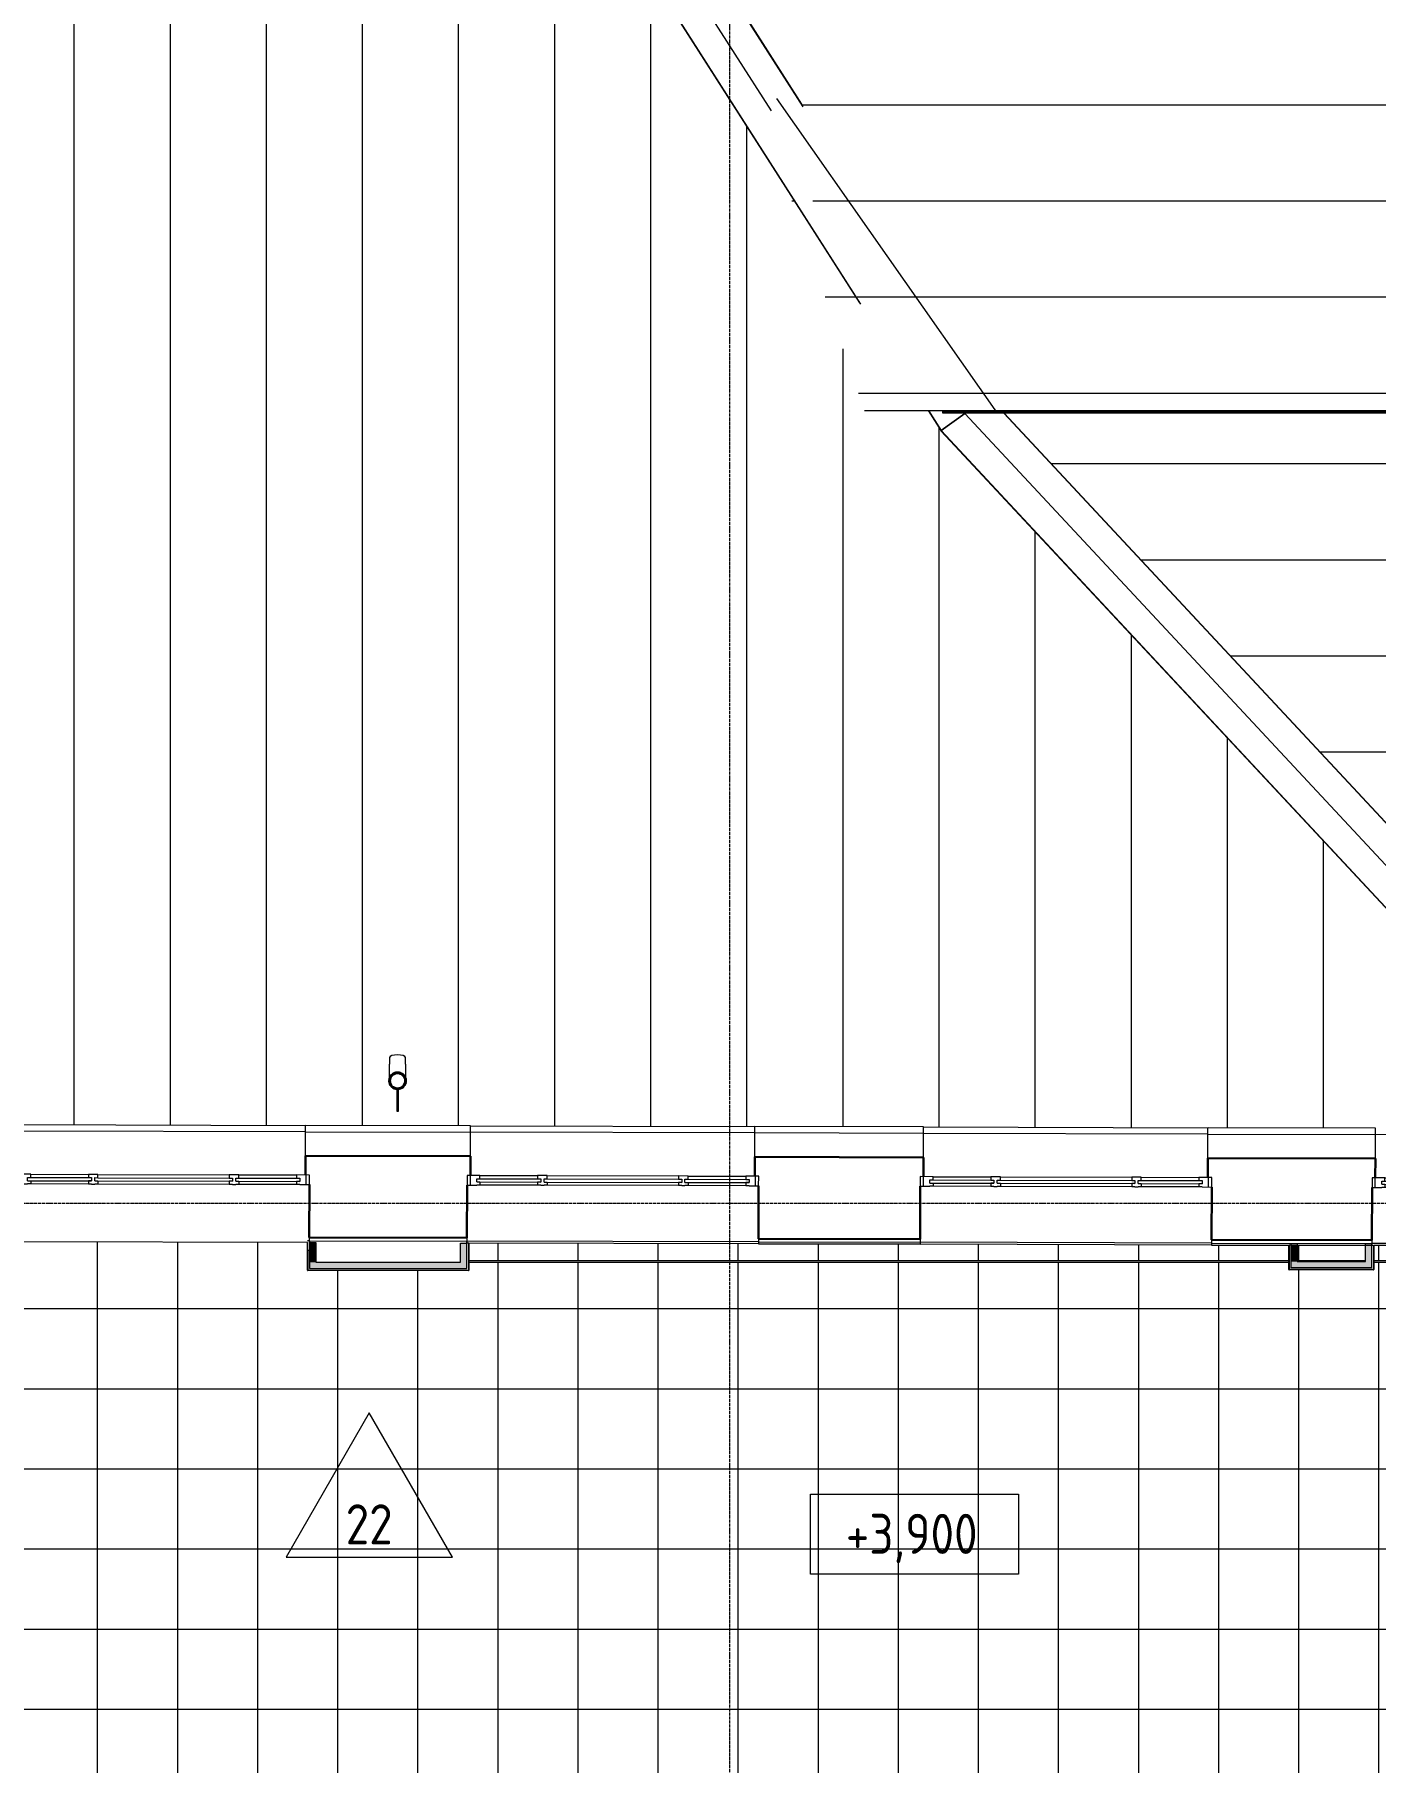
# Model space of a CAD drawing. Header units: millimetres. Extents: x -10915 to 60194, y -32941 to 46712.
# Drawn here: x 13709 to 22080, y 9453 to 20238 of the extents above; entities that cross this region are included whole.
import ezdxf

# ---------------------------------------------------------------- set-up
doc = ezdxf.new("R2010")
doc.units = ezdxf.units.MM
doc.linetypes.add('ADSK_Линия сетки', pattern=[25, 20, -2.5, 0, -2.5])
for name, color, linetype, lineweight in [('_ Окна', 7, 'Continuous', 9), ('Аннотация', 7, 'Continuous', 9), ('Каркас', 7, 'Continuous', 18), ('Крыша', 7, 'Continuous', 9), ('Крыша штриховка', 7, 'Continuous', 9), ('Марки', 7, 'Continuous', 20), ('Обобщенные модели', 7, 'Continuous', 18), ('Ограждение', 7, 'Continuous', 9), ('Окна', 7, 'Continuous', 9), ('Оси', 7, 'Continuous', 9), ('Отметки', 7, 'Continuous', 9), ('Перекрытие', 7, 'Continuous', 18), ('Перекрытие штриховка', 7, 'Continuous', 18), ('Стены внутренние', 7, 'Continuous', 18), ('Стены наружные', 7, 'Continuous', 18), ('Стены несущие', 7, 'Continuous', 30), ('Стены отделка', 7, 'Continuous', 30), ('Стены штриховка', 7, 'Continuous', 9)]:
    doc.layers.add(name, color=color, linetype=linetype, lineweight=lineweight)
doc.layers.add('Линии', color=7, linetype='Continuous', lineweight=9, true_color=0x00a600)
doc.styles.add('GOST Common_1', font='GOST_Common.ttf', dxfattribs={"width": 0.9, "height": 250})
doc.styles.add('GOST Common_2', font='GOST_Common.ttf', dxfattribs={"width": 0.9, "height": 250})

# ---------------------------------------------------------------- blocks, each defined once
blk = doc.blocks.new('окно трехпол с фрамугой - 1800 и 1820х2300_h___нов_ ок15-2116660-План полов 2-го этажа')
at = {"layer": '_ Окна', "lineweight": 18}
for p, q in [((-830, 135), (-910, 135)), ((-910, 135), (-910, 75)), ((-850, 95), (-850, 115)), ((-850, 115), (-830, 115)), ((-830, 115), (-830, 135)), ((-410, 135), (-470, 135)), ((-470, 135), (-470, 115)), ((-470, 115), (-450, 115)), ((-450, 115), (-450, 95)), ((-430, 95), (-430, 115)), ((-430, 115), (-410, 115)), ((-410, 115), (-410, 135)), ((470, 135), (410, 135)), ((410, 135), (410, 115)), ((410, 115), (430, 115)), ((430, 115), (430, 95)), ((450, 95), (450, 115)), ((450, 115), (470, 115)), ((470, 115), (470, 135)), ((830, 135), (830, 115)), ((910, 135), (830, 135)), ((830, 115), (850, 115)), ((850, 115), (850, 95)), ((910, 75), (910, 135)), ((-910, 75), (-850, 75)), ((-850, 95), (-830, 95)), ((-830, 75), (-850, 75)), ((-830, 95), (-830, 75)), ((-470, 95), (-470, 75)), ((-450, 95), (-470, 95)), ((-450, 75), (-470, 75)), ((-450, 75), (-430, 75)), ((-430, 95), (-410, 95)), ((-410, 75), (-430, 75)), ((-410, 95), (-410, 75)), ((410, 95), (410, 75)), ((430, 95), (410, 95)), ((430, 75), (410, 75)), ((430, 75), (450, 75)), ((450, 95), (470, 95)), ((470, 75), (450, 75)), ((470, 95), (470, 75)), ((830, 95), (830, 75)), ((850, 95), (830, 95)), ((850, 75), (830, 75)), ((850, 75), (910, 75))]:
    blk.add_line(p, q, dxfattribs=at)
at = {"layer": '_ Окна'}
for p, q in [((-890, 75), (-890, 135)), ((-830, 115), (-470, 115)), ((-410, 115), (410, 115)), ((470, 115), (830, 115)), ((890, 75), (890, 135)), ((-850, 95), (-450, 95)), ((-430, 95), (430, 95)), ((450, 95), (850, 95))]:
    blk.add_line(p, q, dxfattribs=at)
at = {"layer": 'Окна'}
for p, q in [((-830, 135), (-470, 135)), ((-410, 135), (410, 135)), ((470, 135), (830, 135)), ((-470, 75), (-830, 75)), ((410, 75), (-410, 75)), ((830, 75), (470, 75))]:
    blk.add_line(p, q, dxfattribs=at)
blk = doc.blocks.new('окно трехпол с фрамугой - 1800 и 1820х2300_h___нов_ ок15-V44-План полов 2-го этажа')
at = {"layer": '_ Окна', "lineweight": 18}
for p, q in [((-830, 135), (-910, 135)), ((-910, 135), (-910, 75)), ((-850, 95), (-850, 115)), ((-850, 115), (-830, 115)), ((-830, 115), (-830, 135)), ((-410, 135), (-470, 135)), ((-470, 135), (-470, 115)), ((-470, 115), (-450, 115)), ((-450, 115), (-450, 95)), ((-430, 95), (-430, 115)), ((-430, 115), (-410, 115)), ((-410, 115), (-410, 135)), ((470, 135), (410, 135)), ((410, 135), (410, 115)), ((410, 115), (430, 115)), ((430, 115), (430, 95)), ((450, 95), (450, 115)), ((450, 115), (470, 115)), ((470, 115), (470, 135)), ((830, 135), (830, 115)), ((910, 135), (830, 135)), ((830, 115), (850, 115)), ((850, 115), (850, 95)), ((910, 75), (910, 135)), ((-910, 75), (-850, 75)), ((-850, 95), (-830, 95)), ((-830, 75), (-850, 75)), ((-830, 95), (-830, 75)), ((-470, 95), (-470, 75)), ((-450, 95), (-470, 95)), ((-450, 75), (-470, 75)), ((-450, 75), (-430, 75)), ((-430, 95), (-410, 95)), ((-410, 75), (-430, 75)), ((-410, 95), (-410, 75)), ((410, 95), (410, 75)), ((430, 95), (410, 95)), ((430, 75), (410, 75)), ((430, 75), (450, 75)), ((450, 95), (470, 95)), ((470, 75), (450, 75)), ((470, 95), (470, 75)), ((830, 95), (830, 75)), ((850, 95), (830, 95)), ((850, 75), (830, 75)), ((850, 75), (910, 75))]:
    blk.add_line(p, q, dxfattribs=at)
at = {"layer": '_ Окна'}
for p, q in [((-890, 75), (-890, 135)), ((-830, 115), (-470, 115)), ((-410, 115), (410, 115)), ((470, 115), (830, 115)), ((890, 75), (890, 135)), ((-850, 95), (-450, 95)), ((-430, 95), (430, 95)), ((450, 95), (850, 95))]:
    blk.add_line(p, q, dxfattribs=at)
at = {"layer": 'Окна'}
for p, q in [((-830, 135), (-470, 135)), ((-410, 135), (410, 135)), ((470, 135), (830, 135)), ((-470, 75), (-830, 75)), ((410, 75), (-410, 75)), ((830, 75), (470, 75))]:
    blk.add_line(p, q, dxfattribs=at)
blk = doc.blocks.new('окно трехпол с фрамугой - 1800 и 1820х2300_h___нов_ ок15-V45-План полов 2-го этажа')
at = {"layer": '_ Окна', "lineweight": 18}
for p, q in [((-830, 135), (-910, 135)), ((-910, 135), (-910, 75)), ((-850, 95), (-850, 115)), ((-850, 115), (-830, 115)), ((-830, 115), (-830, 135)), ((-410, 135), (-470, 135)), ((-470, 135), (-470, 115)), ((-470, 115), (-450, 115)), ((-450, 115), (-450, 95)), ((-430, 95), (-430, 115)), ((-430, 115), (-410, 115)), ((-410, 115), (-410, 135)), ((470, 135), (410, 135)), ((410, 135), (410, 115)), ((410, 115), (430, 115)), ((430, 115), (430, 95)), ((450, 95), (450, 115)), ((450, 115), (470, 115)), ((470, 115), (470, 135)), ((830, 135), (830, 115)), ((910, 135), (830, 135)), ((830, 115), (850, 115)), ((850, 115), (850, 95)), ((910, 75), (910, 135)), ((-910, 75), (-850, 75)), ((-850, 95), (-830, 95)), ((-830, 75), (-850, 75)), ((-830, 95), (-830, 75)), ((-470, 95), (-470, 75)), ((-450, 95), (-470, 95)), ((-450, 75), (-470, 75)), ((-450, 75), (-430, 75)), ((-430, 95), (-410, 95)), ((-410, 75), (-430, 75)), ((-410, 95), (-410, 75)), ((410, 95), (410, 75)), ((430, 95), (410, 95)), ((430, 75), (410, 75)), ((430, 75), (450, 75)), ((450, 95), (470, 95)), ((470, 75), (450, 75)), ((470, 95), (470, 75)), ((830, 95), (830, 75)), ((850, 95), (830, 95)), ((850, 75), (830, 75)), ((850, 75), (910, 75))]:
    blk.add_line(p, q, dxfattribs=at)
at = {"layer": '_ Окна'}
for p, q in [((-890, 75), (-890, 135)), ((-830, 115), (-470, 115)), ((-410, 115), (410, 115)), ((470, 115), (830, 115)), ((890, 75), (890, 135)), ((-850, 95), (-450, 95)), ((-430, 95), (430, 95)), ((450, 95), (850, 95))]:
    blk.add_line(p, q, dxfattribs=at)
at = {"layer": 'Окна'}
for p, q in [((-830, 135), (-470, 135)), ((-410, 135), (410, 135)), ((470, 135), (830, 135)), ((-470, 75), (-830, 75)), ((410, 75), (-410, 75)), ((830, 75), (470, 75))]:
    blk.add_line(p, q, dxfattribs=at)
blk = doc.blocks.new('Водосток - Тип 1 _карниз больше 490мм_-V59-План полов 2-го этажа')
at = {"layer": 'Обобщенные модели', "lineweight": 9}
h = blk.add_hatch(dxfattribs=at)
h.set_pattern_fill('FP_87', color=256, style=0, pattern_type=2)
h.set_pattern_definition([(45, (-15850, -13548.13), (-106.066, 106.066), [])])
h.paths.add_polyline_path([(125, 110), (141, 113), (150, 117), (160, 125), (170, 138), (174, 149), (175, 160), (173, 173), (168, 185), (160, 195), (150, 203), (138, 208), (125, 210), (112, 208), (100, 203), (90, 195), (82, 185), (77, 173), (75, 160), (77, 147), (82, 135), (90, 125), (103, 115), (112, 112), (124, 110)])
at = {"layer": 'Обобщенные модели'}
for p, q in [((75, 306), (75, 264)), ((175, 264), (175, 306)), ((120, 109), (120, 19)), ((130, 19), (130, 109)), ((130, 19), (120, 19)), ((120, 19), (120, -30)), ((130, -30), (130, 19)), ((120, -30), (130, -30))]:
    blk.add_line(p, q, dxfattribs=at)
at = {"layer": 'Обобщенные модели', "flags": 128}
for points in [[(75, 173), (75, 174), (75, 177), (75, 180), (75, 183), (75, 186), (75, 190), (75, 193), (75, 197), (75, 201), (75, 205), (75, 210), (75, 214), (75, 219), (75, 224), (75, 229), (75, 234), (75, 239), (75, 245), (75, 250), (75, 256), (75, 261), (75, 264)], [(175, 264), (175, 258), (175, 252), (175, 247), (175, 242), (175, 236), (175, 231), (175, 226), (175, 221), (175, 216), (175, 212), (175, 207), (175, 203), (175, 199), (175, 195), (175, 191), (175, 188), (175, 184), (175, 181), (175, 178), (175, 175), (175, 173)]]:
    blk.add_lwpolyline(points, dxfattribs=at)
at = {"layer": 'Обобщенные модели'}
for radius, start, end in [(52, 90, 270), (50, 167.1429, 168.9964), (50, 191.0036, 192.8571), (50, 139.417, 143.7992), (50, 216.2008, 220.583), (50, 113.3059, 115.7143), (50, 244.2857, 246.6941), (52, 270, 90), (50, 64.2857, 66.6941), (50, 293.3059, 295.7143), (50, 36.2008, 40.583), (50, 319.417, 323.7992), (50, 11.0036, 12.8571), (50, 347.1429, 348.9964)]:
    blk.add_arc((125, 160), radius, start, end, dxfattribs=at)
at = {"layer": 'Обобщенные модели', "lineweight": 40}
for start, end in [(90, 270), (270, 90)]:
    blk.add_arc((125, 160), 50, start, end, dxfattribs=at)
at = {"layer": 'Обобщенные модели'}
for start_param, end_param in [(4.712389, 6.283185), (3.141593, 4.712389)]:
    blk.add_ellipse((125, 306), major_axis=(-50, 0), ratio=0.309017, start_param=start_param, end_param=end_param, dxfattribs=at)
blk = doc.blocks.new('Ограждение - Ограждение-2968875-План полов 2-го этажа')
at = {"layer": 'Ограждение'}
for p, q in [((17554, 20941), (17707, 21039)), ((17707, 21039), (17708, 21040)), ((18508, 19786), (17707, 21039)), ((17708, 21040), (18498, 19803)), ((17402, 20844), (17554, 20941)), ((17554, 20941), (18307, 19763)), ((17401, 20844), (17402, 20844)), ((17401, 20844), (18859, 18563)), ((17402, 20844), (18866, 18555)), ((19288, 17892), (19368, 17766)), ((19290, 17892), (19369, 17767)), ((19368, 17766), (19422, 17804)), ((19369, 17766), (19516, 17872)), ((19516, 17872), (19369, 17767)), ((19503, 17892), (19508, 17884)), ((19514, 17874), (19516, 17872)), ((19516, 17872), (19519, 17874)), ((19516, 17872), (23651, 13437)), ((19531, 17884), (19540, 17892)), ((19752, 17884), (19745, 17892)), ((19747, 17892), (19754, 17884)), ((23926, 13408), (19761, 17874)), ((19763, 17874), (23928, 13407)), ((19369, 17767), (19368, 17766)), ((19368, 17765), (19369, 17766)), ((19368, 17765), (23430, 13409)), ((19369, 17766), (23721, 13098)), ((23430, 13408), (23720, 13098)), ((23810, 13175), (23728, 13098))]:
    blk.add_line(p, q, dxfattribs=at)
blk = doc.blocks.new('ADSK_Марка_ПерекрытиеПол - Экземпляр_Отделка пола-158379-План полов 2-го этажа')
at = {"layer": 'Марки', "color": 1, "true_color": 0xff0000}
for p, q in [((0, 9), (-5.2, 0)), ((5.2, 0), (0, 9)), ((-5.2, 0), (5.2, 0))]:
    blk.add_line(p, q, dxfattribs=at)
blk = doc.blocks.new('Высотные отметки - Рамка-12095-План полов 2-го этажа')
at = {"layer": 'Аннотация', "lineweight": 20}
for p, q in [((-6.5, 0), (-6.5, 5)), ((-6.5, 5), (6.5, 5)), ((6.5, 5), (6.5, 0)), ((6.5, 0), (-6.5, 0))]:
    blk.add_line(p, q, dxfattribs=at)

msp = doc.modelspace()

# ---------------------------------------------------------------- hatches: boundary and pattern name
at = {"layer": 'Крыша штриховка'}
h = msp.add_hatch(dxfattribs=at)
h.set_pattern_fill('FP_7', color=256, style=0, pattern_type=2)
h.set_pattern_definition([(0, (2436.5, 0), (0, 600), [])])
h.paths.add_polyline_path([(23402.282, 17891.572), (24262.443, 17891.572), (24262.443, 43658.805), (17410, 43658.805), (17410, 20941.318), (17553.954, 20941.318), (17708.215, 21038.832), (18497.902, 19803.318), (18507.59, 19785.508), (18306.987, 19763.151), (18865.59, 18555.032), (18858.752, 18563.079), (18418.214, 19252.327), (18889.822, 17891.572), (22355.397, 17891.572)])
h.paths.add_polyline_path([(19932.15, 25612.901), (19932.15, 27412.901), (23652.15, 27412.901), (23652.15, 25612.901), (20261.628, 25612.901)])
h.paths.add_polyline_path([(23649.565, 29144.998), (22649.565, 29144.998), (22649.565, 30144.998), (23649.565, 30144.998), (23649.565, 29862.199)])
h.paths.add_polyline_path([(23402.282, 34832.901), (19932.15, 34832.901), (19932.15, 36632.901), (23652.15, 36632.901), (23652.15, 34832.901)])
h.paths.add_polyline_path([(20509.562, 38294.998), (20509.562, 39294.998), (21509.562, 39294.998), (21509.562, 38294.998), (21308.513, 38294.998)])
h = msp.add_hatch(dxfattribs=at)
h.set_pattern_fill('FP_9', color=256, style=0, pattern_type=2)
h.set_pattern_definition([(270, (156.06, -17199.3), (600, 4e-14), [])])
h.paths.add_polyline_path([(34118.403, 13388.868), (37875.044, 13388.868), (37875.044, 13531.824), (37850.1, 13531.53), (37764.22, 20871.318), (37764.22, 20921.318), (37875.044, 20921.318), (37875.044, 20941.318), (31397.712, 20941.318), (31445.7, 20905.531), (30008.903, 18978.878), (30109.635, 18978.878), (30088.816, 18918.878), (29964.158, 18918.878), (29183.183, 17873.193), (29184.332, 17872.018), (25018.288, 13404.483), (30949.639, 13388.868), (33871.125, 13388.868)])
h.paths.add_polyline_path([(10875, 13401.716), (10875, 13401.822), (10840.545, 13401.807)])
h.paths.add_polyline_path([(23414.995, 13408.703), (23395.594, 13436.815), (23403.468, 13436.815), (19368.391, 17765.406), (19370.121, 17766.719), (19368.391, 17765.717), (19287.95, 17891.572), (18889.822, 17891.572), (18418.214, 19252.327), (17401.121, 20843.634), (17553.954, 20941.318), (10815, 20941.318), (10815, 20882.525), (10925, 20882.525), (10925, 13462.525), (10875, 13462.525), (10875, 13441.716), (23402.282, 13408.737)])
h.paths.add_polyline_path([(32743.647, 13518.131), (32735.112, 13518.131), (32734.555, 13657.399), (32715.57, 13662.859), (32698.856, 13676.957), (32689.416, 13697.032), (32690.112, 13854.283), (32693.127, 13859.26), (32696.811, 13862.008), (32707.973, 13865.971), (32723.011, 13868.674), (32740.112, 13869.733), (32765.112, 13867.663), (32778.414, 13864.021), (32786.025, 13860.059), (32788.408, 13858.282), (32790.112, 13854.283), (32790.112, 13695.114), (32779.204, 13674.463), (32760.117, 13660.697), (32745.112, 13656.131), (32744.442, 13518.131)])
h.paths.add_polyline_path([(15979.83, 13518.131), (15970, 13518.131), (15969.443, 13657.399), (15952.438, 13661.281), (15933.744, 13676.957), (15924.304, 13697.032), (15925, 13854.283), (15928.015, 13859.26), (15931.699, 13862.008), (15942.861, 13865.971), (15957.899, 13868.674), (15975, 13869.733), (16000, 13867.663), (16013.302, 13864.021), (16020.913, 13860.059), (16023.296, 13858.282), (16025, 13854.283), (16025, 13695.114), (16014.092, 13674.463), (15995.706, 13660.857), (15980, 13656.131), (15980, 13518.131)])
h = msp.add_hatch(dxfattribs=at)
h.set_pattern_fill('FP_17', color=256, style=0, pattern_type=2)
h.set_pattern_definition([(0, (-6205.5, -17840), (0, 600), [])])
h.paths.add_polyline_path([(24100.771, 13406.898), (24100.771, 17874.451), (19762.848, 17874.451), (23928.486, 13407.352), (23989.424, 13407.191)])
h.paths.add_polyline_path([(23855.594, 13407.544), (23818.789, 13436.815), (23591.371, 13436.129), (23614.143, 13408.179), (23822.951, 13407.629)])
h.paths.add_polyline_path([(23429.719, 13408.665), (23402.282, 13436.815), (23396.39, 13435.661), (23414.995, 13408.703)])
at = {"layer": 'Перекрытие штриховка', "lineweight": 9, "true_color": 0x787878}
h = msp.add_hatch(dxfattribs=at)
h.set_pattern_fill('FP_81', color=8, style=0, pattern_type=2)
h.set_pattern_definition([(0, (7602.2, 10285.6), (0, 500), []), (90, (7602.2, 10285.6), (-500, 3e-14), [])])
h.paths.add_polyline_path([(7818.267, 8794.61), (7818.716, 8795.354), (7818.045, 8795.354)])
h.paths.add_polyline_path([(7822.066, 9090.474), (7823.355, 9089.555), (7823.098, 9090.781), (7822.098, 9090.483)])
h.paths.add_polyline_path([(8117.929, 9086.675), (8117.48, 9085.93), (8118.151, 9085.93)])
h.paths.add_polyline_path([(8114.13, 8790.811), (8112.841, 8791.73), (8110.985, 8789.875), (8114.098, 8790.802)])
h.paths.add_polyline_path([(17360.972, 8727.642), (18069, 8727.642), (17356.472, 9139.021), (17360.972, 9146.815), (17352.312, 9151.815), (17378.312, 9196.848), (17369.652, 9201.848), (17374.152, 9209.642), (18201.206, 8732.142), (18198.608, 8727.642), (18284, 8727.642), (18284, 8769.642), (21580.032, 8769.642), (21580.032, 8759.642), (24190.565, 8759.642), (24190.565, 8772.642), (21435, 8772.642), (21435, 8782.642), (24190.565, 8782.642), (24190.565, 9747.026), (24207.565, 9747.026), (24207.565, 9797.026), (23407.565, 9797.026), (23407.565, 9847.026), (24207.565, 9847.026), (24207.565, 11522.026), (23232.565, 11522.026), (23232.565, 11572.026), (24207.565, 11572.026), (24207.565, 11622.026), (24190.565, 11622.026), (24190.565, 12377.026), (24165.565, 12377.026), (24165.565, 12573.451), (22069.437, 12573.451), (22069.437, 12529.451), (22067.437, 12529.451), (22067.437, 12527.451), (21542.437, 12527.451), (21542.437, 12529.451), (21540.437, 12529.451), (21540.437, 12573.451), (16419.443, 12573.451), (16419.443, 12525.45), (16417.443, 12525.45), (16417.443, 12523.45), (15414.461, 12523.45), (15414.461, 12525.45), (15412.461, 12525.45), (15412.461, 12697.769), (10590, 12710.504), (10590, 12722.464), (10580, 12721.771), (10579.304, 12712.214), (10577, 12710.098), (10577, 12703.114), (10575, 12702.531), (10575, 12701.119), (10577, 12701.114), (10577, 12199.078), (10575, 12199.078), (10575, 12197.078), (10075, 12197.078), (10075, 12249.078), (9943.127, 12249.078), (9224.135, 11834.155), (9220.966, 11839.644), (9230.925, 11845.394), (9217.425, 11868.776), (9227.385, 11874.526), (9224.216, 11880.202), (9863.127, 12249.078), (9045, 12249.078), (9045, 12197.078), (7506.078, 12197.078), (7506.078, 12194.078), (9045, 12194.078), (9045, 12184.078), (7506.078, 12184.078), (7506.078, 12033.264), (7389.915, 12033.264), (7390.918, 8940), (7585.598, 8940), (7585.598, 8785.642), (7834.098, 8786.324), (7820.531, 8791.248), (7815.33, 8800.283), (7815.017, 8801.453), (7813.812, 8803.963), (7813.098, 8830.642), (7813.779, 9074.642), (7819.722, 9088.895), (7828.257, 9093.305), (7828.598, 9093.439), (7831.098, 9094.924), (7960.737, 9095.642), (8102.098, 9094.961), (8115.665, 9090.037), (8120.866, 9081.001), (8121.179, 9079.832), (8122.379, 9077.637), (8123.144, 9037.639), (8133.168, 9037.639), (8133.168, 9024.649), (8123.144, 9024.649), (8122.416, 8806.642), (8116.474, 8792.39), (8108.264, 8787.913), (8107.598, 8787.846), (8105.991, 8786.372), (8114.13, 8785.642), (8375.598, 8785.642), (8375.598, 8793.642), (13538.198, 8793.642), (13538.198, 8783.642), (8375.598, 8783.642), (8375.598, 8769.642), (13538.198, 8769.642), (13538.198, 8727.642), (13623.59, 8727.642), (13621.249, 8732.291), (13997.713, 8949.642), (14002.213, 8941.848), (14011.436, 8945.874), (14036.873, 8901.815), (14045.533, 8906.815), (14050.033, 8899.021), (13753.198, 8727.642), (14843.198, 8727.642), (14130.67, 9139.021), (14135.17, 9146.815), (14126.509, 9151.815), (14152.509, 9196.848), (14143.849, 9201.848), (14148.349, 9209.642), (14975.403, 8732.142), (14972.805, 8727.642), (15058.198, 8727.642), (15058.198, 8769.642), (16764, 8769.642), (16764, 8727.642), (16849.392, 8727.642), (16846.794, 8732.142), (17223.515, 8949.642), (17228.015, 8941.848), (17237.238, 8945.874), (17262.676, 8901.815), (17271.336, 8906.815), (17275.836, 8899.021), (16979, 8727.642), (17356.472, 8727.642)])
h.paths.add_polyline_path([(18188.046, 8727.642), (18191, 8727.642), (18188.046, 8729.348), (18187.061, 8727.642)])
h.paths.add_polyline_path([(16860.939, 8727.642), (16859.954, 8729.348), (16857, 8727.642), (16859.954, 8727.642)])
h.paths.add_polyline_path([(14961.258, 8727.642), (14965.198, 8727.642), (14962.243, 8729.348)])
h.paths.add_polyline_path([(13631.198, 8727.642), (13635.137, 8727.642), (13634.152, 8729.348)])
h.paths.add_polyline_path([(21580.032, 8747.642), (21580.032, 8757.642), (21435, 8757.642), (21435, 8747.642)])
h.paths.add_polyline_path([(21429, 8783.642), (18284, 8783.642), (18284, 8793.642), (21429, 8793.642)])
h.paths.add_polyline_path([(15968.452, 8783.642), (15058.198, 8783.642), (15058.198, 8793.642), (16764, 8793.642), (16764, 8783.642), (16046.878, 8783.642)])
h.paths.add_polyline_path([(7575.598, 8785.642), (7575.598, 8930), (7389.915, 8930), (7390.628, 8927), (7570.598, 8927), (7570.598, 8925), (7572.598, 8925), (7572.598, 8785.642)])
h.paths.add_polyline_path([(7832.38, 8800.911), (7833.204, 8802.074), (7831.822, 8800.911)])
h.paths.add_polyline_path([(8104.472, 8800.911), (8105.098, 8802.204), (8104.432, 8803.642), (8102.805, 8802.851), (8103.81, 8800.911)])
h.paths.add_polyline_path([(7833.232, 9077.642), (7833.391, 9078.433), (7832.094, 9079.081), (7831.098, 9078.52), (7832.729, 9077.642)])
h.paths.add_polyline_path([(7493.078, 12197.078), (7493.078, 12199.078), (7491.078, 12199.078)])
h.paths.add_polyline_path([(7491.078, 12043.264), (7496.078, 12043.264), (7496.078, 12197.078), (7493.078, 12197.078), (7493.078, 12058.264), (7491.078, 12058.264), (7491.078, 12056.264), (7389.915, 12056.264), (7389.915, 12043.264), (7481.078, 12043.264)])
h.paths.add_polyline_path([(10486.777, 12184.078), (10075, 12184.078), (10075, 12194.078), (10580, 12194.078), (10580, 12710.491), (10590, 12710.214), (10590, 12184.078), (10489.589, 12184.078)])
h.paths.add_polyline_path([(20261.628, 12585.451), (21540.437, 12585.451), (21540.437, 12681.636), (16419.443, 12695.118), (16419.443, 12585.451), (18167.86, 12585.451)])
h.paths.add_polyline_path([(23925.724, 12585.451), (24165.565, 12585.451), (24165.565, 12674.725), (22069.437, 12680.243), (22069.437, 12585.451), (23878.56, 12585.451)])
h.paths.add_polyline_path([(21831.955, 12585.451), (22017.437, 12585.451), (22017.437, 12680.38), (21592.437, 12681.499), (21592.437, 12585.451)])
h.paths.add_polyline_path([(10580, 12710.491), (10577.048, 12710.53), (10580, 12712.214), (10580, 12710.504)])
at = {"layer": 'Стены внутренние'}
for points in [[(15424.461, 12575.45), (15464.461, 12575.45), (15464.461, 12697.632), (15424.461, 12697.632), (15424.461, 12667.873)], [(16407.443, 12535.45), (16407.219, 12695.254), (16367.443, 12695.254), (16367.443, 12535.45), (16404.255, 12535.45)], [(21552.437, 12579.451), (21592.437, 12579.451), (21592.437, 12683.499), (21552.437, 12683.604), (21552.437, 12585.451)], [(22017.437, 12539.451), (22057.437, 12539.451), (22057.437, 12682.275), (22017.437, 12682.272), (22017.437, 12573.451)], [(16367.443, 12535.45), (16367.443, 12575.45), (15424.461, 12575.45), (15424.461, 12535.45), (16074.091, 12535.45)], [(22017.437, 12539.451), (22017.437, 12579.451), (21552.437, 12579.451), (21552.437, 12539.451), (21831.955, 12539.451)]]:
    msp.add_hatch(color=256, dxfattribs=at).paths.add_polyline_path(points)

# ---------------------------------------------------------------- linework, layer by layer
at = {"layer": 'Каркас'}
for p, q in [((20022.718, 17891.572), (20022.718, 17884.451)), ((20093.195, 17884.451), (20093.195, 17891.572)), ((20158.179, 17891.572), (20158.179, 17884.451))]:
    msp.add_line(p, q, dxfattribs=at)
at = {"layer": 'Крыша'}
msp.add_line((18889.822, 17891.572), (24262.443, 17891.572), dxfattribs=at)
at = {"layer": 'Линии', "color": 5, "true_color": 0x0000ff}
msp.add_line((19720.534, 17874.451), (18342.68, 19839.526), dxfattribs=at)
at = {"layer": 'Оси', "linetype": 'ADSK_Линия сетки'}
for p, q in [((18049.565, -5289.091), (18049.565, 21107.581)), ((-10114.729, 12945), (56004.853, 12945))]:
    msp.add_line(p, q, dxfattribs=at)
at = {"layer": 'Перекрытие'}
for p, q in [((15424.54, 12697.632), (15424.571, 12709.737)), ((16407.559, 12697.149), (16407.554, 12695.149))]:
    msp.add_line(p, q, dxfattribs=at)
at = {"layer": 'Стены внутренние'}
for p, q in [((15423.571, 12709.739), (15412.461, 12709.769)), ((18228.579, 12702.355), (16408.586, 12707.146)), ((21057.57, 12694.907), (19237.576, 12699.699)), ((23878.56, 12687.481), (22058.566, 12692.272)), ((16419.443, 12585.451), (21540.437, 12585.451)), ((21540.437, 12573.451), (16419.443, 12573.451)), ((21592.437, 12585.451), (22017.437, 12585.451)), ((22069.437, 12585.451), (24165.565, 12585.451)), ((24165.565, 12573.451), (22069.437, 12573.451))]:
    msp.add_line(p, q, dxfattribs=at)
at = {"layer": 'Стены наружные'}
for p, q in [((19378.705, 17884.451), (29090, 17884.451)), ((19378.705, 17874.451), (19378.705, 17884.451)), ((29090, 17874.451), (19378.705, 17874.451)), ((15400.362, 13389.803), (13625.368, 13394.476)), ((13625.473, 13434.476), (15400.467, 13429.803)), ((18205.37, 13382.418), (16430.376, 13387.091)), ((16430.481, 13427.091), (18205.475, 13422.418)), ((21034.36, 13374.971), (19259.366, 13379.643)), ((19259.471, 13419.643), (21034.465, 13414.97)), ((23467.111, 13368.566), (22080.356, 13372.217)), ((15412.461, 12697.769), (13603.546, 12702.531)), ((15412.461, 12649.768), (15412.461, 12697.769)), ((16408.559, 12697.146), (16408.554, 12695.146)), ((18228.548, 12690.355), (16419.443, 12695.118)), ((21057.538, 12682.907), (19237.544, 12687.699)), ((23878.528, 12675.481), (22069.437, 12680.243))]:
    msp.add_line(p, q, dxfattribs=at)
at = {"layer": 'Стены несущие'}
for p, q in [((15399.967, 13239.803), (15399.651, 13119.804)), ((16429.981, 13237.092), (15399.967, 13239.803)), ((15402.967, 13239.795), (16429.981, 13237.092)), ((16429.981, 13237.092), (16429.665, 13117.092)), ((18204.975, 13232.419), (18204.659, 13112.419)), ((19258.971, 13229.644), (18204.975, 13232.419)), ((18205.975, 13232.416), (19258.971, 13229.644)), ((19258.971, 13229.644), (19258.655, 13109.644)), ((21033.965, 13224.971), (21033.649, 13104.972)), ((21035.965, 13224.966), (21033.965, 13224.971)), ((22079.961, 13222.217), (21035.965, 13224.966)), ((21035.965, 13224.966), (22079.961, 13222.217)), ((22079.961, 13222.217), (22079.645, 13102.218)), ((15423.624, 12729.739), (15424.493, 13059.738)), ((16408.638, 12727.146), (16409.507, 13057.145)), ((18228.632, 12722.355), (18229.501, 13052.354)), ((19237.629, 12719.698), (19238.497, 13049.697)), ((21057.622, 12714.907), (21058.491, 13044.906)), ((22058.619, 12712.272), (22059.488, 13042.271)), ((15423.624, 12729.739), (16408.638, 12727.146)), ((16408.638, 12727.146), (15423.624, 12729.739)), ((18228.632, 12722.355), (19237.629, 12719.698)), ((19237.629, 12719.698), (18228.632, 12722.355)), ((21057.622, 12714.907), (22058.619, 12712.272)), ((22058.619, 12712.272), (21057.622, 12714.907))]:
    msp.add_line(p, q, dxfattribs=at)
at = {"layer": 'Стены отделка', "lineweight": 9}
for p, q in [((15399.967, 13239.803), (15400.467, 13429.803)), ((15400.362, 13389.803), (16430.376, 13387.091)), ((16430.481, 13427.091), (15400.467, 13429.803)), ((16429.981, 13237.092), (16430.481, 13427.091)), ((16430.376, 13387.091), (16430.376, 13387.091)), ((18204.975, 13232.419), (18205.475, 13422.418)), ((19259.366, 13379.643), (18205.37, 13382.418)), ((19259.471, 13419.643), (18205.475, 13422.418)), ((19258.971, 13229.644), (19259.471, 13419.643)), ((21033.965, 13224.971), (21034.465, 13414.97)), ((21034.36, 13374.971), (21034.36, 13374.971)), ((21034.36, 13374.971), (22080.356, 13372.217)), ((21034.465, 13414.97), (21036.465, 13414.965)), ((22080.462, 13412.217), (21036.465, 13414.965)), ((22079.961, 13222.217), (22080.462, 13412.217)), ((15399.967, 13239.803), (15402.967, 13239.795)), ((18204.975, 13232.419), (18205.975, 13232.416)), ((21033.965, 13224.971), (21035.965, 13224.966)), ((15423.624, 12729.739), (15423.413, 12649.74)), ((16408.638, 12727.146), (16408.559, 12697.146)), ((15412.461, 12525.45), (15412.461, 12649.768)), ((15412.461, 12649.768), (15423.413, 12649.74)), ((15424.461, 12709.737), (15423.571, 12709.739)), ((15424.461, 12709.737), (16408.586, 12707.146)), ((15424.461, 12709.737), (15424.461, 12535.45)), ((15424.461, 12697.632), (15464.461, 12697.632)), ((15464.461, 12697.632), (15464.461, 12575.45)), ((16367.443, 12575.45), (16367.443, 12695.254)), ((16367.443, 12695.254), (16407.443, 12695.254)), ((16407.443, 12535.45), (16407.443, 12707.149)), ((16419.443, 12695.118), (16408.554, 12695.146)), ((16419.443, 12695.118), (16419.443, 12523.45)), ((18228.632, 12722.355), (18228.548, 12690.355)), ((18228.548, 12690.355), (19237.544, 12687.699)), ((18228.579, 12702.355), (19237.576, 12699.699)), ((19237.629, 12719.698), (19237.544, 12687.699)), ((21057.622, 12714.907), (21057.538, 12682.907)), ((21057.538, 12682.907), (21540.437, 12681.636)), ((21057.57, 12694.907), (22058.566, 12692.272)), ((21540.437, 12529.451), (21540.437, 12681.636)), ((21552.437, 12693.043), (21592.437, 12693.043)), ((21552.437, 12693.043), (21552.437, 12539.451)), ((21552.437, 12681.604), (22069.437, 12680.243)), ((21592.437, 12693.043), (21592.437, 12579.451)), ((22017.437, 12579.451), (22017.437, 12693.043)), ((22017.437, 12693.043), (22057.437, 12693.043)), ((22057.437, 12539.451), (22057.437, 12693.043)), ((22058.619, 12712.272), (22058.535, 12680.272)), ((22069.437, 12680.243), (22069.437, 12529.451)), ((16417.443, 12523.45), (15414.461, 12523.45)), ((15424.461, 12535.45), (16407.443, 12535.45)), ((15464.461, 12575.45), (16367.443, 12575.45)), ((22067.437, 12527.451), (21542.437, 12527.451)), ((22057.437, 12539.451), (21552.437, 12539.451)), ((21592.437, 12579.451), (22017.437, 12579.451))]:
    msp.add_line(p, q, dxfattribs=at)
at = {"layer": 'Стены штриховка'}
for p, q in [((15414.461, 12649.763), (15414.461, 12523.45)), ((16417.443, 12695.123), (16417.443, 12523.45)), ((18228.553, 12692.355), (19237.55, 12689.699)), ((21057.543, 12684.907), (22058.54, 12682.272)), ((21552.437, 12681.604), (21542.437, 12681.631)), ((21542.437, 12681.631), (21542.437, 12527.451)), ((22067.437, 12680.249), (22067.437, 12527.451)), ((15412.461, 12525.45), (16419.443, 12525.45)), ((15412.461, 12525.45), (15412.461, 12523.45)), ((15412.461, 12523.45), (15414.461, 12523.45)), ((16417.443, 12523.45), (16419.443, 12523.45)), ((22069.437, 12529.451), (21540.437, 12529.451)), ((21540.437, 12529.451), (21540.437, 12527.451)), ((21540.437, 12527.451), (21542.437, 12527.451)), ((22067.437, 12527.451), (22069.437, 12527.451)), ((22069.437, 12527.451), (22069.437, 12529.451))]:
    msp.add_line(p, q, dxfattribs=at)

# ---------------------------------------------------------------- block references
at = {"layer": 'Марки', "color": 1, "true_color": 0xff0000, "xscale": 99.99999999999993, "yscale": 99.99999999999993, "zscale": 99.99999999999993}
msp.add_blockref('ADSK_Марка_ПерекрытиеПол - Экземпляр_Отделка пола-158379-План полов 2-го этажа', (15798.74, 10735.113), dxfattribs=at)
at = {"layer": 'Обобщенные модели'}
msp.add_blockref('Водосток - Тип 1 _карниз больше 490мм_-V59-План полов 2-го этажа', (15850, 13548.131), dxfattribs=at)
at = {"layer": 'Ограждение'}
msp.add_blockref('Ограждение - Ограждение-2968875-План полов 2-го этажа', (0, 0), dxfattribs=at)
at = {"layer": 'Окна', "rotation": 359.8491625167525}
for name, p in [('окно трехпол с фрамугой - 1800 и 1820х2300_h___нов_ ок15-2116660-План полов 2-го этажа', (14514.299, 12987.134)), ('окно трехпол с фрамугой - 1800 и 1820х2300_h___нов_ ок15-V44-План полов 2-го этажа', (17319.307, 12979.75)), ('окно трехпол с фрамугой - 1800 и 1820х2300_h___нов_ ок15-2116660-План полов 2-го этажа', (20148.297, 12972.302)), ('окно трехпол с фрамугой - 1800 и 1820х2300_h___нов_ ок15-V45-План полов 2-го этажа', (22969.287, 12964.875))]:
    msp.add_blockref(name, p, dxfattribs=at)
at = {"layer": 'Отметки', "lineweight": 20, "xscale": 99.99999999999993, "yscale": 99.99999999999993, "zscale": 99.99999999999993}
msp.add_blockref('Высотные отметки - Рамка-12095-План полов 2-го этажа', (19202.752, 10628.424), dxfattribs=at)

# ---------------------------------------------------------------- texts
at = {"layer": 'Марки', "color": 1, "lineweight": 9, "true_color": 0xff0000, "insert": (15797.709, 10939.538), "char_height": 250, "width": 327.6, "attachment_point": 5, "line_spacing_factor": 1.022766, "style": 'GOST Common_2'}
msp.add_mtext('\\pxqc,t1.44,2.88,4.32,5.76,7.2,8.64,10.08,11.52,12.96,14.4,15.84,17.28,18.72,20.16,21.6,23.04,24.48,25.92,27.36,28.8,30.24,31.68,33.12,34.56,36,37.44,38.88,40.32,41.76,43.2,44.64,46.08;{22}', dxfattribs=at)
at = {"layer": 'Отметки', "lineweight": 20, "insert": (18774.076, 11005.131), "char_height": 250, "width": 1028.82257, "attachment_point": 1, "line_spacing_factor": 1.022761, "style": 'GOST Common_1'}
msp.add_mtext('+3,900', dxfattribs=at)

doc.saveas('drawing.dxf')
